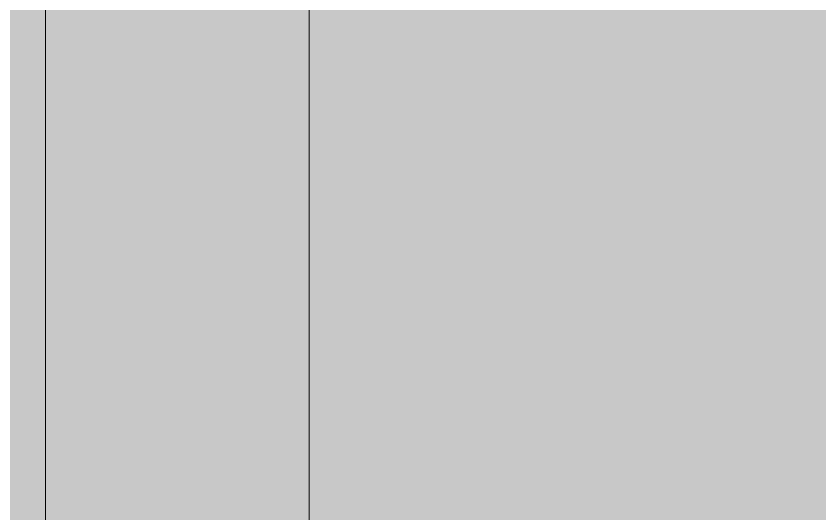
# Model space of a CAD drawing. Header units: millimetres. Extents: x -1113 to 415037, y -3642 to 28069.
# Drawn here: x 98781.1 to 98790.99, y 11276.94 to 11283.07 of the extents above; entities that cross this region are included whole.
import ezdxf

# ---------------------------------------------------------------- set-up
doc = ezdxf.new("R2010")
doc.units = ezdxf.units.MM
doc.layers.add('0) Стена 3.93м', color=3, linetype='Continuous', lineweight=60)
doc.layers.add('A-FLOR', color=7, linetype='Continuous', lineweight=9)
doc.layers.add('A-FLOR-PATT-1', color=7, linetype='Continuous', lineweight=9, true_color=0xeef6ff, transparency=0.5)

# ---------------------------------------------------------------- blocks, each defined once
blk = doc.blocks.new('1floor')
at = {"layer": 'A-FLOR-PATT-1'}
h = blk.add_hatch(color=256, dxfattribs=at)
h.paths.add_polyline_path([(98716.755, 11410), (98716.755, 11455), (98559.5793, 11455), (98559.5793, 11410), (98704.2407, 11410)])
h.paths.add_polyline_path([(82714, 11590), (83457, 11590), (83457, 11635), (82714, 11635), (82714, 11600)])
h.paths.add_polyline_path([(82773.5, 13015), (83427, 13015), (83427, 13060), (82714, 13060), (82714, 13015)])
h.paths.add_polyline_path([(98559.5793, 13135), (98720, 13135), (98720, 13180), (98679.5793, 13180), (98679.5793, 13170), (98579.5793, 13170), (98579.5793, 13180), (98559.5793, 13180), (98559.5793, 13170)])
for points in [[(98720, 11410), (98720, 11455), (98716.755, 11455), (98716.755, 11410)], [(99419.5793, 11410), (99419.5793, 11455), (98720, 11455), (98720, 11410), (98732.27, 11410)]]:
    blk.add_hatch(color=256, dxfattribs=at).paths.add_polyline_path(points)
at = {"layer": 'A-FLOR'}
for p, q in [((98720, 12313.2018), (98720, 11340)), ((98716.755, 11408.358), (98716.755, 11498.358))]:
    blk.add_line(p, q, dxfattribs=at)

msp = doc.modelspace()

# ---------------------------------------------------------------- block references
at = {"layer": '0) Стена 3.93м'}
msp.add_blockref('1floor', (64.7018, -136.0622), dxfattribs=at)

doc.saveas('drawing.dxf')
